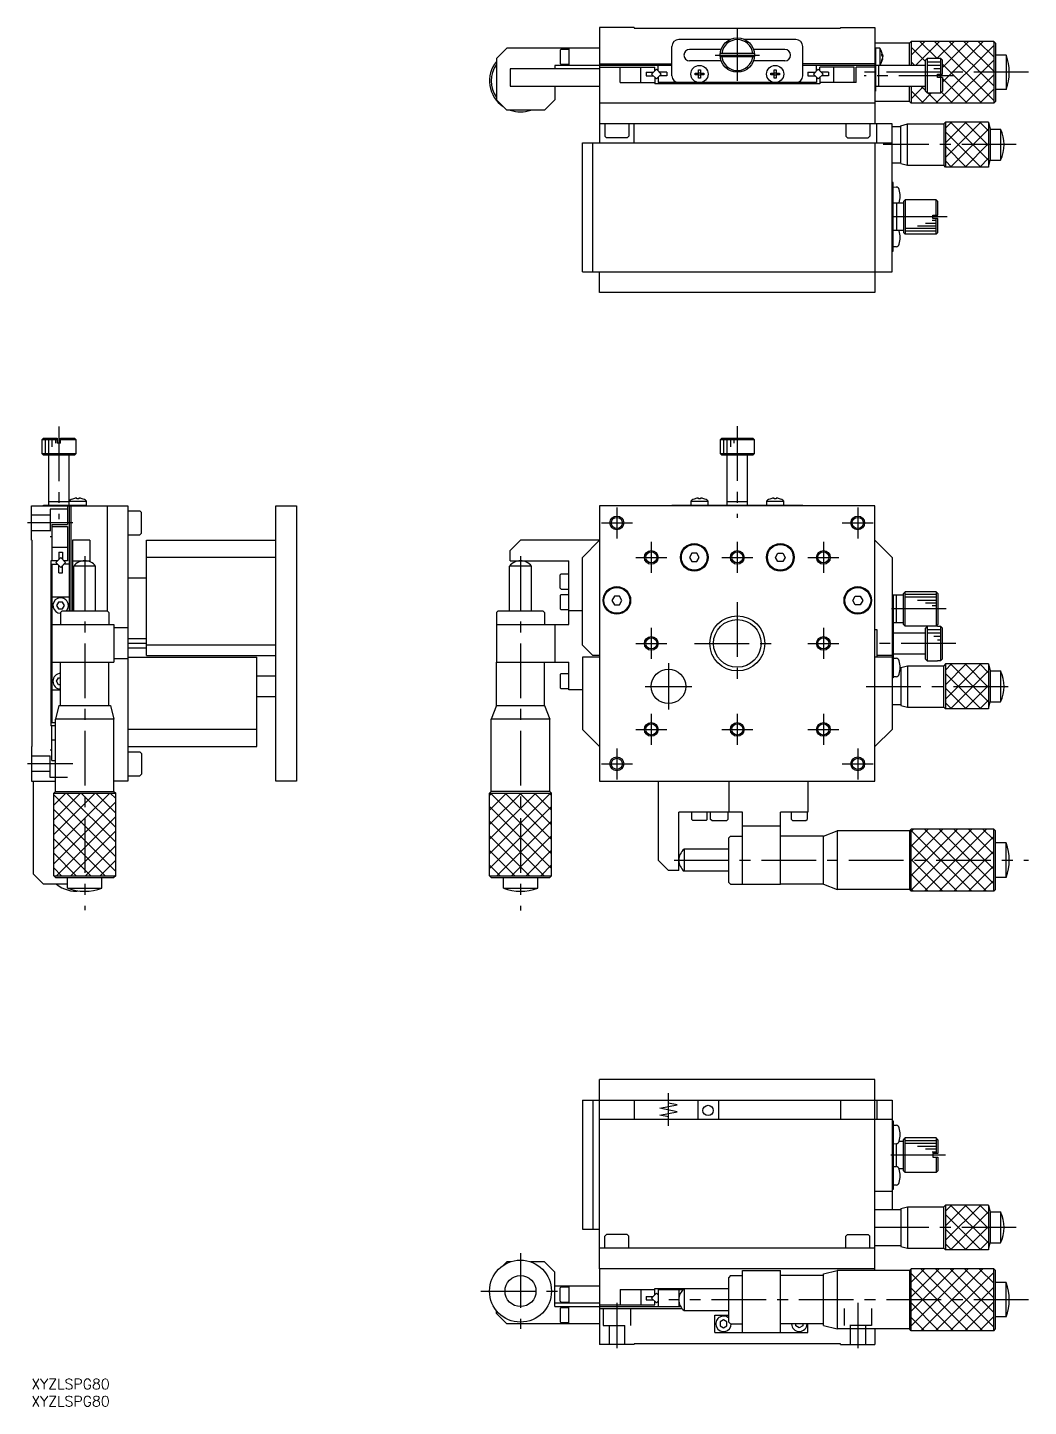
# Model space of a CAD drawing. Extents: x -1 to 437, y -8 to 393.
# Drawn here: x -1.1 to 289.7, y -8 to 392.6 of the extents above; entities that cross this region are included whole.
import ezdxf

# ---------------------------------------------------------------- set-up
doc = ezdxf.new("R2010")
doc.units = 0
doc.header["$LTSCALE"] = 0.5
doc.linetypes.add('CENTER', pattern=[50.8, 31.75, -6.35, 6.35, -6.35])
doc.linetypes.add('DASHED', pattern=[19.05, 12.7, -6.35])
for name, color, linetype in [('MSM_CENTER', 1, 'CENTER'), ('MSM_CONTINUOUS', 7, 'CONTINUOUS'), ('MSM_DASHED', 4, 'DASHED'), ('MSM_NARROW', 5, 'CONTINUOUS'), ('MSM_PART_NUMBER', 7, 'CONTINUOUS')]:
    doc.layers.add(name, color=color, linetype=linetype)
doc.styles.get("Standard").update_dxf_attribs({"font": 'txt.shx', "height": 3, "bigfont": 'bigfont.shx'})

# ---------------------------------------------------------------- blocks, each defined once
blk = doc.blocks.new('*U7')
at = {"layer": 'MSM_PART_NUMBER'}
blk.add_text('XYZLSPG80', height=3, dxfattribs=at).set_placement((0, -3))
blk = doc.blocks.new('*U8')
at = {"layer": 'MSM_PART_NUMBER'}
blk.add_text('XYZLSPG80', height=3, dxfattribs=at).set_placement((0, -8))

msp = doc.modelspace()

# ---------------------------------------------------------------- linework, layer by layer
at = {"layer": 'MSM_CENTER'}
for p, q in [((205.13, 392.14), (205.13, 377.14)), ((198.73, 384.64), (211.53, 384.64)), ((289.72, 379.64), (242.03, 379.64)), ((267.96, 378.64), (242.03, 378.64)), ((286.2, 358.64), (247.55, 358.64)), ((266.15, 337.64), (247.91, 337.64)), ((8, 276.74), (8, 249.8)), ((205.13, 276.78), (205.13, 250.18)), ((170.13, 253.21), (170.13, 244.21)), ((240.13, 253.21), (240.13, 244.21)), ((12.06, 248.71), (-1.1, 248.71)), ((165.63, 248.71), (174.63, 248.71)), ((235.63, 248.71), (244.63, 248.71)), ((180.13, 243.21), (180.13, 234.21)), ((205.13, 243.21), (205.13, 234.21)), ((230.13, 243.21), (230.13, 234.21)), ((15.5, 239.1), (15.5, 136.23)), ((142.13, 239.1), (142.13, 136.13)), ((175.63, 238.71), (184.63, 238.71)), ((200.63, 238.71), (209.63, 238.71)), ((225.63, 238.71), (234.63, 238.71)), ((205.13, 225.67), (205.13, 201.75)), ((265.81, 223.71), (248.58, 223.71)), ((180.13, 218.21), (180.13, 209.21)), ((230.13, 218.21), (230.13, 209.21)), ((175.63, 213.71), (184.63, 213.71)), ((192.7, 213.71), (217.57, 213.71)), ((225.63, 213.71), (234.63, 213.71)), ((268.63, 213.67), (245.28, 213.67)), ((185.13, 207.95), (185.13, 194.47)), ((178.39, 201.21), (191.87, 201.21)), ((242.59, 201.21), (285.62, 201.21)), ((180.13, 193.21), (180.13, 184.21)), ((205.13, 193.21), (205.13, 184.21)), ((230.13, 193.21), (230.13, 184.21)), ((175.63, 188.71), (184.63, 188.71)), ((200.63, 188.71), (209.63, 188.71)), ((225.63, 188.71), (234.63, 188.71)), ((170.13, 183.21), (170.13, 174.21)), ((240.13, 183.21), (240.13, 174.21)), ((12.06, 178.71), (-1.1, 178.71)), ((165.63, 178.71), (174.63, 178.71)), ((235.63, 178.71), (244.63, 178.71)), ((186.74, 150.71), (289.72, 150.71)), ((185.13, 73.5), (185.13, 83)), ((265.59, 65), (248.19, 65)), ((286.2, 44), (241.97, 44)), ((142.13, 36.5), (142.13, 14.5)), ((130.63, 25.5), (153.63, 25.5)), ((170.13, 22.06), (170.13, 8.9)), ((289.72, 23), (185.27, 23)), ((240.13, 22.06), (240.13, 8.9))]:
    msp.add_line(p, q, dxfattribs=at)
at = {"layer": 'MSM_CONTINUOUS'}
for p, q in [((175.13, 392.64), (165.13, 392.64)), ((165.13, 392.64), (165.13, 370.64)), ((175.13, 392.64), (175.13, 392.44)), ((235.13, 392.64), (245.13, 392.64)), ((235.13, 392.64), (235.13, 392.44)), ((245.13, 392.64), (245.13, 364.64)), ((175.13, 392.44), (235.13, 392.44)), ((202.95, 389.14), (188.13, 389.14)), ((222.13, 389.14), (207.31, 389.14)), ((255.63, 388.64), (255.13, 388.14)), ((255.63, 388.64), (255.63, 381.64)), ((279.63, 388.64), (255.63, 388.64)), ((279.63, 388.64), (279.63, 370.64)), ((279.63, 388.64), (280.13, 388.14)), ((138.13, 386.64), (135.13, 383.64)), ((165.13, 386.64), (138.13, 386.64)), ((153.63, 386.09), (153.93, 386.39)), ((153.63, 386.09), (153.63, 382.19)), ((153.93, 386.39), (156.13, 386.39)), ((156.13, 386.64), (156.13, 381.64)), ((186.13, 378.64), (186.13, 387.14)), ((200.41, 386.29), (191.28, 386.29)), ((210.11, 385.14), (200.16, 385.14)), ((218.98, 386.29), (209.85, 386.29)), ((224.13, 378.64), (224.13, 387.14)), ((255.13, 388.14), (245.13, 388.14)), ((246.51, 386.64), (245.13, 386.64)), ((245.28, 386.64), (245.28, 374.14)), ((246.51, 386.64), (246.51, 381.64)), ((247.17, 384.62), (247.17, 385.05)), ((247.17, 385.05), (247.3, 384.78)), ((247.3, 384.35), (247.17, 384.62)), ((247.3, 384.78), (247.37, 384.5)), ((255.13, 381.64), (255.13, 388.14)), ((280.13, 388.14), (280.13, 371.14)), ((283.28, 384.64), (280.13, 384.64)), ((283.28, 384.64), (283.28, 374.64)), ((135.13, 383.64), (135.13, 371.64)), ((139.13, 380.64), (139.13, 375.64)), ((165.13, 380.64), (139.13, 380.64)), ((152.13, 381.64), (152.13, 380.64)), ((186.13, 381.64), (152.13, 381.64)), ((153.63, 382.19), (153.93, 381.89)), ((156.13, 381.89), (153.93, 381.89)), ((165.13, 382.14), (186.13, 382.14)), ((165.13, 381.14), (181.13, 381.14)), ((171.13, 376.64), (171.13, 381.14)), ((177.13, 376.64), (177.13, 381.14)), ((181.13, 380.06), (181.13, 381.14)), ((182.14, 380.05), (182.14, 381.64)), ((200.41, 382.99), (191.28, 382.99)), ((210.11, 384.14), (200.16, 384.14)), ((218.98, 382.99), (209.85, 382.99)), ((245.13, 382.14), (224.13, 382.14)), ((245.13, 381.64), (224.13, 381.64)), ((228.13, 380.05), (228.13, 381.64)), ((239.13, 381.14), (229.13, 381.14)), ((229.13, 380.06), (229.13, 381.14)), ((233.13, 376.64), (233.13, 381.14)), ((239.13, 376.64), (239.13, 381.14)), ((245.13, 381.14), (239.63, 381.14)), ((239.63, 376.64), (239.63, 381.14)), ((259.78, 381.64), (245.28, 381.64)), ((246.28, 375.64), (246.28, 381.64)), ((247.17, 383.25), (247.3, 383.66)), ((247.29, 383.32), (247.17, 382.96)), ((247.17, 382.96), (247.17, 383.25)), ((247.37, 384.5), (247.24, 384.5)), ((247.36, 383.68), (247.29, 383.32)), ((247.37, 384.07), (247.3, 384.35)), ((247.3, 383.66), (247.37, 384.07)), ((247.33, 384.5), (247.37, 384.22)), ((247.37, 383.78), (247.33, 383.78)), ((247.37, 384.22), (247.34, 384.22)), ((247.37, 384.5), (247.36, 384.61)), ((247.37, 384.22), (247.36, 384.14)), ((247.37, 383.78), (247.36, 383.68)), ((260.28, 383.64), (259.78, 383.14)), ((259.78, 374.14), (259.78, 383.14)), ((260.28, 383.64), (260.28, 373.64)), ((264.28, 383.64), (260.28, 383.64)), ((264.28, 379.14), (264.28, 383.64)), ((264.78, 383.14), (264.28, 383.64)), ((264.78, 379.14), (264.78, 383.14)), ((171.13, 376.64), (181.13, 376.64)), ((178.63, 379.64), (178.63, 378.64)), ((178.63, 379.64), (180.72, 379.64)), ((178.63, 378.64), (180.72, 378.64)), ((180.22, 379.14), (181.63, 380.56)), ((180.22, 379.14), (181.63, 377.73)), ((181.13, 378.23), (181.13, 376.34)), ((181.63, 380.56), (183.05, 379.14)), ((181.63, 377.73), (183.05, 379.14)), ((182.13, 378.23), (182.13, 376.64)), ((228.13, 376.64), (182.13, 376.64)), ((184.63, 379.64), (182.55, 379.64)), ((184.63, 378.64), (182.55, 378.64)), ((184.63, 379.64), (184.63, 378.64)), ((192.89, 379.4), (193.87, 379.4)), ((192.89, 378.88), (192.89, 379.4)), ((193.87, 378.88), (192.89, 378.88)), ((193.81, 378.88), (193.81, 379.4)), ((193.87, 380.39), (194.39, 380.39)), ((193.87, 379.4), (193.87, 380.39)), ((193.87, 379.47), (194.39, 379.47)), ((193.87, 377.9), (193.87, 378.88)), ((194.39, 378.82), (193.87, 378.82)), ((194.39, 377.9), (193.87, 377.9)), ((194.39, 380.39), (194.39, 379.4)), ((194.39, 379.4), (195.38, 379.4)), ((194.39, 378.88), (194.39, 377.9)), ((195.38, 378.88), (194.39, 378.88)), ((194.46, 379.4), (194.46, 378.88)), ((195.38, 379.4), (195.38, 378.88)), ((214.89, 379.4), (215.87, 379.4)), ((214.89, 378.88), (214.89, 379.4)), ((215.87, 378.88), (214.89, 378.88)), ((215.81, 378.88), (215.81, 379.4)), ((215.87, 380.39), (216.39, 380.39)), ((215.87, 379.4), (215.87, 380.39)), ((215.87, 379.47), (216.39, 379.47)), ((215.87, 377.9), (215.87, 378.88)), ((216.39, 378.82), (215.87, 378.82)), ((216.39, 377.9), (215.87, 377.9)), ((216.39, 380.39), (216.39, 379.4)), ((216.39, 379.4), (217.38, 379.4)), ((216.39, 378.88), (216.39, 377.9)), ((217.38, 378.88), (216.39, 378.88)), ((216.46, 379.4), (216.46, 378.88)), ((217.38, 379.4), (217.38, 378.88)), ((225.63, 379.64), (227.72, 379.64)), ((225.63, 379.64), (225.63, 378.64)), ((225.63, 378.64), (227.72, 378.64)), ((228.63, 380.56), (227.22, 379.14)), ((228.63, 377.73), (227.22, 379.14)), ((228.13, 378.23), (228.13, 376.64)), ((230.05, 379.14), (228.63, 380.56)), ((230.05, 379.14), (228.63, 377.73)), ((229.13, 378.23), (229.13, 376.34)), ((239.63, 376.64), (229.13, 376.64)), ((231.63, 379.64), (229.55, 379.64)), ((231.63, 378.64), (229.55, 378.64)), ((231.63, 379.64), (231.63, 378.64)), ((263.28, 378.14), (263.28, 379.14)), ((263.28, 379.14), (264.78, 379.14)), ((264.78, 378.14), (263.28, 378.14)), ((264.28, 373.64), (264.28, 378.14)), ((264.78, 378.14), (264.78, 374.14)), ((139.13, 375.64), (165.13, 375.64)), ((152.13, 375.64), (152.13, 371.64)), ((229.13, 376.34), (181.13, 376.34)), ((245.13, 374.14), (245.28, 374.14)), ((245.28, 375.64), (259.78, 375.64)), ((255.13, 371.14), (255.13, 375.64)), ((255.63, 375.64), (255.63, 370.64)), ((259.78, 374.14), (260.28, 373.64)), ((260.28, 373.64), (264.28, 373.64)), ((264.28, 373.64), (264.78, 374.14)), ((283.28, 374.64), (280.13, 374.64)), ((138.13, 368.64), (135.13, 371.64)), ((149.13, 368.64), (138.13, 368.64)), ((152.13, 371.64), (149.13, 368.64)), ((245.13, 370.64), (165.13, 370.64)), ((165.13, 370.64), (165.13, 359.14)), ((255.13, 371.14), (245.13, 371.14)), ((255.13, 371.14), (255.63, 370.64)), ((279.63, 370.64), (255.63, 370.64)), ((279.63, 370.64), (280.13, 371.14)), ((250.13, 364.64), (165.13, 364.64)), ((166.63, 364.64), (166.63, 361.14)), ((173.63, 364.64), (173.63, 361.14)), ((175.13, 359.14), (175.13, 364.64)), ((236.63, 364.64), (236.63, 361.14)), ((243.63, 364.64), (243.63, 361.14)), ((245.63, 359.14), (245.63, 364.64)), ((250.13, 321.64), (250.13, 364.64)), ((252.63, 364.14), (254.57, 364.66)), ((254.57, 364.66), (265.13, 364.66)), ((254.57, 352.63), (254.57, 364.63)), ((265.63, 365.16), (265.13, 364.66)), ((265.13, 364.66), (265.13, 352.63)), ((265.63, 365.16), (265.63, 352.13)), ((278.13, 365.16), (265.63, 365.16)), ((278.13, 365.16), (278.13, 352.13)), ((278.13, 365.16), (278.63, 363.14)), ((167.13, 360.64), (166.63, 361.14)), ((173.13, 360.64), (167.13, 360.64)), ((173.13, 360.64), (173.63, 361.14)), ((237.13, 360.64), (236.63, 361.14)), ((237.13, 360.64), (243.13, 360.64)), ((243.13, 360.64), (243.63, 361.14)), ((250.13, 363.89), (252.63, 363.89)), ((252.63, 353.14), (252.63, 364.14)), ((278.63, 363.14), (281.63, 363.14)), ((278.63, 363.14), (278.63, 354.14)), ((281.63, 363.14), (281.63, 354.14)), ((160.13, 359.14), (250.13, 359.14)), ((160.13, 321.64), (160.13, 359.14)), ((163.13, 321.64), (163.13, 359.14)), ((245.13, 359.14), (245.13, 315.64)), ((250.13, 353.39), (252.63, 353.39)), ((252.63, 353.14), (254.57, 352.63)), ((254.57, 352.63), (265.13, 352.63)), ((265.63, 352.13), (265.13, 352.63)), ((278.13, 352.13), (278.63, 354.14)), ((278.63, 354.14), (281.63, 354.14)), ((278.13, 352.13), (265.63, 352.13)), ((250.43, 347.64), (250.13, 347.64)), ((250.43, 327.64), (250.43, 347.64)), ((250.43, 346.39), (251.28, 346.32)), ((253.43, 341.64), (250.43, 341.64)), ((251.43, 341.64), (251.43, 333.64)), ((253.93, 342.64), (253.43, 342.14)), ((253.43, 342.14), (253.43, 333.14)), ((253.93, 342.64), (253.93, 332.64)), ((262.93, 342.64), (253.93, 342.64)), ((262.93, 338.17), (262.93, 342.64)), ((263.43, 342.14), (262.93, 342.64)), ((263.43, 338.17), (263.43, 342.14)), ((261.93, 337.14), (261.93, 338.17)), ((261.93, 338.17), (263.43, 338.17)), ((263.43, 337.14), (261.93, 337.14)), ((262.93, 332.64), (262.93, 337.14)), ((263.43, 333.14), (263.43, 337.14)), ((253.43, 333.64), (250.43, 333.64)), ((253.43, 333.14), (253.93, 332.64)), ((262.93, 332.64), (253.93, 332.64)), ((263.43, 333.14), (262.93, 332.64)), ((251.28, 328.97), (250.43, 328.89)), ((250.13, 327.64), (250.43, 327.64)), ((160.13, 321.64), (250.13, 321.64)), ((165.13, 315.64), (165.13, 321.64)), ((245.13, 315.64), (165.13, 315.64)), ((3.5, 273.36), (3, 272.86)), ((7.5, 272.86), (3, 272.86)), ((3, 272.86), (3, 268.86)), ((3.5, 273.36), (7.5, 273.36)), ((7.5, 273.36), (7.5, 271.86)), ((8.5, 273.36), (12.5, 273.36)), ((8.5, 271.86), (8.5, 273.36)), ((13, 272.86), (8.5, 272.86)), ((13, 272.86), (12.5, 273.36)), ((13, 268.86), (13, 272.86)), ((200.16, 272.86), (200.66, 273.36)), ((200.16, 272.86), (200.16, 271.86)), ((210.11, 272.86), (200.16, 272.86)), ((200.66, 273.36), (209.61, 273.36)), ((209.61, 273.36), (210.11, 272.86)), ((210.11, 271.86), (210.11, 272.86)), ((3, 268.86), (13, 268.86)), ((3, 268.86), (3.5, 268.36)), ((8.5, 271.86), (7.5, 271.86)), ((12.5, 268.36), (13, 268.86)), ((200.16, 271.86), (200.13, 271.86)), ((200.13, 271.86), (200.13, 268.86)), ((200.13, 268.86), (210.13, 268.86)), ((200.13, 268.86), (200.63, 268.36)), ((209.63, 268.36), (210.13, 268.86)), ((210.13, 271.86), (210.11, 271.86)), ((210.13, 268.86), (210.13, 271.86)), ((12.5, 268.36), (3.5, 268.36)), ((5, 268.36), (5, 253.86)), ((11, 253.86), (11, 268.36)), ((209.63, 268.36), (200.63, 268.36)), ((202.13, 268.36), (202.13, 253.86)), ((208.13, 253.86), (208.13, 268.36)), ((0, 243.71), (0, 253.71)), ((0, 253.71), (28, 253.71)), ((3.5, 253.71), (3.5, 253.86)), ((3.5, 253.86), (16, 253.86)), ((11, 254.86), (5, 254.86)), ((10.5, 253.71), (10.5, 248.21)), ((11, 255.08), (16, 255.08)), ((11, 253.71), (11, 223.21)), ((11.5, 253.71), (11.5, 223.21)), ((12.25, 255.75), (12.25, 255.76)), ((13.24, 255.75), (13.24, 255.95)), ((13.76, 255.75), (13.24, 255.75)), ((13.76, 255.95), (13.76, 255.75)), ((14.75, 255.76), (14.75, 255.75)), ((16, 253.71), (16, 255.08)), ((22, 253.71), (22, 223.21)), ((28, 253.71), (28, 173.71)), ((71, 253.71), (77, 253.71)), ((71, 173.71), (71, 253.71)), ((77, 253.71), (77, 173.71)), ((245.13, 253.71), (165.13, 253.71)), ((165.13, 253.71), (165.13, 173.71)), ((186.13, 253.86), (224.13, 253.86)), ((186.13, 253.71), (186.13, 253.86)), ((191.63, 255.08), (196.63, 255.08)), ((191.63, 255.08), (191.63, 253.86)), ((192.89, 255.75), (192.88, 255.76)), ((193.87, 255.75), (193.87, 255.95)), ((194.39, 255.75), (193.87, 255.75)), ((194.39, 255.95), (194.39, 255.75)), ((195.39, 255.76), (195.38, 255.75)), ((196.63, 253.86), (196.63, 255.08)), ((208.13, 254.86), (202.13, 254.86)), ((213.63, 255.08), (218.63, 255.08)), ((213.63, 255.08), (213.63, 253.86)), ((214.89, 255.75), (214.88, 255.76)), ((215.87, 255.75), (215.87, 255.95)), ((216.39, 255.75), (215.87, 255.75)), ((216.39, 255.95), (216.39, 255.75)), ((217.39, 255.76), (217.38, 255.75)), ((218.63, 253.86), (218.63, 255.08)), ((224.13, 253.71), (224.13, 253.86)), ((245.13, 173.71), (245.13, 253.71)), ((28, 252.21), (31.5, 252.21)), ((32, 251.71), (31.5, 252.21)), ((32, 245.71), (32, 251.71)), ((6, 248.21), (10.5, 248.21)), ((6, 248.21), (6, 237.71)), ((6, 247.71), (10.5, 247.71)), ((10.5, 247.71), (10.5, 237.71)), ((28, 245.21), (31.5, 245.21)), ((32, 245.71), (31.5, 245.21)), ((0, 243.71), (0.2, 243.71)), ((0.2, 183.71), (0.2, 243.71)), ((6, 241.71), (10.5, 241.71)), ((12, 243.71), (12, 223.21)), ((17, 243.71), (12, 243.71)), ((17, 243.71), (17, 237.42)), ((33.5, 210.21), (33.5, 243.71)), ((33.5, 243.71), (71, 243.71)), ((142.13, 243.71), (139.13, 240.71)), ((139.13, 237.71), (139.13, 240.71)), ((165.13, 243.71), (142.13, 243.71)), ((160.13, 238.71), (165.13, 243.71)), ((250.13, 238.71), (245.13, 243.71)), ((5.7, 237.71), (5.7, 189.71)), ((7.6, 237.71), (5.7, 237.71)), ((6, 236.71), (7.61, 236.71)), ((6, 236.71), (6, 190.71)), ((8.52, 238.63), (7.1, 237.21)), ((7.1, 237.21), (8.52, 235.8)), ((8.02, 240.21), (9.02, 240.21)), ((8.02, 240.21), (8.02, 238.13)), ((8.52, 238.63), (9.93, 237.21)), ((9.93, 237.21), (8.52, 235.8)), ((9.02, 240.21), (9.02, 238.13)), ((10.5, 237.71), (9.43, 237.71)), ((11, 236.71), (9.43, 236.71)), ((12, 237.71), (17, 237.71)), ((71, 238.71), (33.5, 238.71)), ((139.13, 237.71), (156.13, 237.71)), ((156.13, 219.21), (156.13, 237.71)), ((160.13, 213.21), (160.13, 238.71)), ((191.91, 239.96), (191.19, 238.71)), ((191.19, 238.71), (191.91, 237.46)), ((193.35, 239.96), (191.91, 239.96)), ((191.91, 237.46), (193.35, 237.46)), ((194.08, 238.71), (193.35, 239.96)), ((193.35, 237.46), (194.08, 238.71)), ((216.19, 238.71), (216.91, 239.96)), ((216.91, 237.46), (216.19, 238.71)), ((216.91, 239.96), (218.35, 239.96)), ((218.35, 237.46), (216.91, 237.46)), ((218.35, 239.96), (219.08, 238.71)), ((219.08, 238.71), (218.35, 237.46)), ((250.13, 238.71), (250.13, 188.71)), ((8.02, 234.21), (8.02, 236.3)), ((8.02, 234.21), (9.02, 234.21)), ((9.02, 234.21), (9.02, 236.3)), ((18.67, 236.15), (12.33, 236.15)), ((12.33, 223.21), (12.33, 236.15)), ((18.67, 223.21), (18.67, 236.15)), ((33.5, 232.71), (28, 232.71)), ((145.31, 236.15), (138.96, 236.15)), ((138.96, 223.21), (138.96, 236.15)), ((145.31, 223.21), (145.31, 236.15)), ((153.63, 233.66), (153.93, 233.96)), ((153.63, 229.76), (153.63, 233.66)), ((153.93, 233.96), (156.13, 233.96)), ((153.63, 229.76), (153.93, 229.46)), ((153.93, 229.46), (156.13, 229.46)), ((253.43, 228.21), (253.93, 228.71)), ((253.93, 218.71), (253.93, 228.71)), ((262.93, 228.71), (253.93, 228.71)), ((262.93, 228.71), (262.93, 218.71)), ((263.43, 228.21), (262.93, 228.71)), ((6, 227.21), (11, 227.21)), ((7.92, 225.71), (7.35, 224.71)), ((7.35, 224.71), (7.92, 223.71)), ((9.08, 225.71), (7.92, 225.71)), ((9.65, 224.71), (9.08, 225.71)), ((9.08, 223.71), (9.65, 224.71)), ((153.63, 227.66), (153.93, 227.96)), ((153.63, 227.66), (153.63, 223.76)), ((153.93, 227.96), (156.13, 227.96)), ((169.41, 227.46), (168.69, 226.21)), ((168.69, 226.21), (169.41, 224.96)), ((170.85, 227.46), (169.41, 227.46)), ((169.41, 224.96), (170.85, 224.96)), ((171.58, 226.21), (170.85, 227.46)), ((170.85, 224.96), (171.58, 226.21)), ((238.69, 226.21), (239.41, 227.46)), ((239.41, 224.96), (238.69, 226.21)), ((239.41, 227.46), (240.85, 227.46)), ((240.85, 224.96), (239.41, 224.96)), ((240.85, 227.46), (241.58, 226.21)), ((241.58, 226.21), (240.85, 224.96)), ((253.43, 227.71), (250.13, 227.71)), ((250.43, 227.71), (250.43, 203.71)), ((251.43, 219.71), (251.43, 227.71)), ((253.43, 219.21), (253.43, 228.21)), ((263.43, 228.21), (263.43, 219.21)), ((7.92, 223.71), (9.08, 223.71)), ((9, 223.21), (8.5, 222.71)), ((8.5, 222.71), (8.5, 219.21)), ((9, 223.21), (22, 223.21)), ((22.5, 222.71), (22, 223.21)), ((22.5, 222.71), (22.5, 219.21)), ((135.13, 222.71), (135.63, 223.21)), ((135.13, 222.71), (135.13, 208.21)), ((135.63, 223.21), (148.63, 223.21)), ((149.13, 222.71), (148.63, 223.21)), ((149.13, 222.71), (149.13, 219.21)), ((153.63, 223.76), (153.93, 223.46)), ((156.13, 223.46), (153.93, 223.46)), ((160.13, 223.21), (156.13, 223.21)), ((6, 219.21), (24, 219.21)), ((24, 219.21), (24, 208.21)), ((28, 218.21), (24, 218.21)), ((135.13, 219.21), (156.13, 219.21)), ((152.13, 219.21), (152.13, 208.21)), ((245.13, 217.71), (245.63, 217.71)), ((245.63, 217.71), (245.63, 210.21)), ((259.78, 216.67), (250.13, 216.67)), ((253.43, 219.71), (250.43, 219.71)), ((253.93, 218.71), (253.43, 219.21)), ((262.93, 218.71), (253.93, 218.71)), ((260.28, 218.67), (259.78, 218.17)), ((259.78, 209.17), (259.78, 218.17)), ((260.28, 218.67), (260.28, 208.67)), ((263.28, 218.67), (260.28, 218.67)), ((263.43, 219.21), (262.93, 218.71)), ((263.28, 218.65), (263.28, 218.67)), ((264.28, 218.65), (263.28, 218.65)), ((264.28, 208.7), (264.28, 218.65)), ((264.28, 218.65), (264.78, 218.14)), ((264.78, 209.2), (264.78, 218.14)), ((33.5, 215.08), (28, 215.08)), ((33.5, 213.71), (28, 213.71)), ((71, 213.21), (33.5, 213.21)), ((160.13, 213.21), (163.13, 210.21)), ((28, 209.21), (24, 209.21)), ((33.5, 212.34), (28, 212.34)), ((28, 209.71), (65.5, 209.71)), ((33.5, 210.21), (71, 210.21)), ((65.5, 183.71), (65.5, 209.71)), ((165.13, 209.71), (160.13, 209.71)), ((160.13, 209.71), (160.13, 188.71)), ((165.13, 210.21), (163.13, 210.21)), ((250.13, 209.71), (245.13, 209.71)), ((250.13, 210.21), (245.63, 210.21)), ((245.63, 210.21), (245.63, 209.71)), ((250.13, 210.67), (259.78, 210.67)), ((250.43, 209.46), (251.28, 209.39)), ((259.78, 209.17), (260.28, 208.67)), ((260.28, 208.67), (263.28, 208.67)), ((263.28, 208.7), (264.28, 208.7)), ((263.28, 208.67), (263.28, 208.7)), ((264.78, 209.2), (264.28, 208.7)), ((6, 208.21), (24, 208.21)), ((8.5, 195.71), (8.5, 208.21)), ((22.5, 195.71), (22.5, 208.21)), ((135.13, 208.21), (156.13, 208.21)), ((135.15, 195.71), (135.15, 208.21)), ((149.15, 195.71), (149.15, 208.21)), ((153.63, 204.66), (153.93, 204.96)), ((153.63, 204.66), (153.63, 200.76)), ((153.93, 204.96), (156.13, 204.96)), ((156.13, 200.21), (156.13, 208.21)), ((252.42, 206.46), (252.63, 206.46)), ((252.63, 206.71), (254.57, 207.23)), ((252.63, 206.71), (252.63, 195.71)), ((254.57, 207.23), (265.13, 207.23)), ((254.57, 207.23), (254.57, 195.23)), ((265.63, 207.73), (265.13, 207.23)), ((265.13, 195.19), (265.13, 207.23)), ((265.63, 207.73), (265.63, 194.69)), ((278.13, 207.73), (265.63, 207.73)), ((278.13, 207.73), (278.13, 194.69)), ((278.13, 207.73), (278.63, 205.71)), ((278.63, 205.71), (281.63, 205.71)), ((278.63, 205.71), (278.63, 196.71)), ((281.63, 205.71), (281.63, 196.71)), ((7.35, 202.71), (7.92, 203.71)), ((7.92, 201.71), (7.35, 202.71)), ((7.92, 203.71), (8.5, 203.71)), ((8.5, 201.71), (7.92, 201.71)), ((71, 204.21), (65.5, 204.21)), ((153.63, 200.76), (153.93, 200.46)), ((156.13, 200.46), (153.93, 200.46)), ((250.43, 203.71), (250.13, 203.71)), ((251.28, 204.04), (250.43, 203.96)), ((6, 200.21), (8.5, 200.21)), ((71, 198.21), (65.5, 198.21)), ((160.13, 200.21), (156.13, 200.21)), ((278.13, 194.69), (278.63, 196.71)), ((278.63, 196.71), (281.63, 196.71)), ((8, 195.71), (7, 191.71)), ((8, 195.71), (23, 195.71)), ((23, 195.71), (24, 191.71)), ((135.15, 195.71), (133.65, 191.71)), ((135.15, 195.71), (149.15, 195.71)), ((149.15, 195.71), (150.65, 191.71)), ((250.13, 195.96), (252.63, 195.96)), ((252.63, 195.71), (254.57, 195.19)), ((254.57, 195.19), (265.13, 195.19)), ((265.63, 194.69), (265.13, 195.19)), ((278.13, 194.69), (265.63, 194.69)), ((7, 189.71), (5.7, 189.71)), ((6, 190.72), (7, 190.72)), ((6, 179.71), (6, 189.71)), ((24, 191.71), (7, 191.71)), ((7, 170.71), (7, 191.71)), ((24, 170.71), (24, 191.71)), ((65.5, 188.71), (28, 188.71)), ((150.65, 191.71), (133.65, 191.71)), ((133.65, 170.71), (133.65, 191.71)), ((150.65, 170.71), (150.65, 191.71)), ((160.13, 188.71), (165.13, 183.71)), ((250.13, 188.71), (245.13, 183.71)), ((6, 185.71), (7, 185.71)), ((0, 183.71), (0, 173.71)), ((0, 183.71), (0.2, 183.71)), ((28, 183.71), (65.5, 183.71)), ((28, 182.21), (31.5, 182.21)), ((32, 181.71), (31.5, 182.21)), ((32, 181.71), (32, 175.71)), ((6, 179.71), (7, 179.71)), ((0, 173.71), (7, 173.71)), ((0.5, 173.71), (0.5, 146.71)), ((28, 173.71), (24, 173.71)), ((28, 175.21), (31.5, 175.21)), ((32, 175.71), (31.5, 175.21)), ((77, 173.71), (71, 173.71)), ((165.13, 173.71), (245.13, 173.71)), ((182.13, 173.71), (182.13, 150.71)), ((202.63, 173.71), (202.63, 164.71)), ((225.63, 173.71), (225.63, 164.71)), ((6.5, 170.21), (7, 170.71)), ((6.5, 170.21), (24.5, 170.21)), ((6.5, 146.21), (6.5, 170.21)), ((7, 170.71), (24, 170.71)), ((24, 170.71), (24.5, 170.21)), ((24.5, 146.21), (24.5, 170.21)), ((133.15, 170.21), (133.65, 170.71)), ((133.15, 170.21), (151.15, 170.21)), ((133.15, 146.21), (133.15, 170.21)), ((150.65, 170.71), (133.65, 170.71)), ((150.65, 170.71), (151.15, 170.21)), ((151.15, 146.21), (151.15, 170.21)), ((206.63, 164.71), (188.13, 164.71)), ((188.13, 147.71), (188.13, 164.71)), ((191.88, 162.51), (191.88, 164.71)), ((196.38, 162.51), (196.38, 164.71)), ((197.38, 162.51), (197.38, 164.71)), ((202.38, 164.71), (202.38, 162.51)), ((206.63, 143.71), (206.63, 164.71)), ((225.63, 164.71), (217.63, 164.71)), ((217.63, 143.71), (217.63, 164.71)), ((220.88, 162.51), (220.88, 164.71)), ((225.38, 164.71), (225.38, 162.51)), ((192.18, 162.21), (191.88, 162.51)), ((196.08, 162.21), (192.18, 162.21)), ((196.08, 162.21), (196.38, 162.51)), ((197.68, 162.21), (197.38, 162.51)), ((197.68, 162.21), (202.08, 162.21)), ((202.08, 162.21), (202.38, 162.51)), ((206.63, 160.71), (217.63, 160.71)), ((221.18, 162.21), (220.88, 162.51)), ((221.18, 162.21), (225.08, 162.21)), ((225.08, 162.21), (225.38, 162.51)), ((203.13, 157.71), (202.63, 157.21)), ((202.63, 144.21), (202.63, 157.21)), ((203.13, 157.71), (206.63, 157.71)), ((230.13, 157.73), (217.63, 157.73)), ((230.13, 157.73), (234.13, 159.23)), ((230.13, 143.73), (230.13, 157.73)), ((234.13, 159.23), (234.13, 142.23)), ((255.13, 159.23), (234.13, 159.23)), ((255.13, 159.23), (255.63, 159.73)), ((255.13, 159.23), (255.13, 142.23)), ((255.63, 141.73), (255.63, 159.73)), ((279.63, 159.73), (255.63, 159.73)), ((279.63, 141.73), (279.63, 159.73)), ((279.63, 159.73), (280.13, 159.23)), ((280.13, 142.23), (280.13, 159.23)), ((189.7, 153.89), (189.7, 147.54)), ((202.63, 153.89), (189.7, 153.89)), ((283.28, 155.73), (280.13, 155.73)), ((283.28, 145.73), (283.28, 155.73)), ((182.13, 150.71), (185.13, 147.71)), ((0.5, 146.71), (3.5, 143.71)), ((6.5, 146.21), (24.5, 146.21)), ((6.5, 146.21), (7, 145.71)), ((7, 145.71), (24, 145.71)), ((10.5, 142.57), (10.5, 145.71)), ((20.5, 142.57), (20.5, 145.71)), ((24.5, 146.21), (24, 145.71)), ((24.24, 146.21), (24.5, 146.47)), ((133.15, 146.21), (151.15, 146.21)), ((133.15, 146.21), (133.65, 145.71)), ((133.65, 145.71), (150.65, 145.71)), ((137.15, 142.57), (137.15, 145.71)), ((147.15, 142.57), (147.15, 145.71)), ((151.15, 146.21), (150.65, 145.71)), ((188.13, 147.71), (185.13, 147.71)), ((202.63, 147.54), (189.7, 147.54)), ((283.28, 145.73), (280.13, 145.73)), ((10.5, 143.71), (3.5, 143.71)), ((10.5, 142.57), (20.5, 142.57)), ((137.15, 142.57), (147.15, 142.57)), ((203.13, 143.71), (202.63, 144.21)), ((203.13, 143.71), (217.63, 143.71)), ((230.13, 143.73), (217.63, 143.73)), ((230.13, 143.73), (234.13, 142.23)), ((255.13, 142.23), (234.13, 142.23)), ((255.63, 141.73), (255.13, 142.23)), ((279.63, 141.73), (255.63, 141.73)), ((279.63, 141.73), (280.13, 142.23)), ((165.13, 32), (165.13, 87)), ((245.13, 87), (165.13, 87)), ((245.13, 31.5), (245.13, 87)), ((160.13, 81), (250.13, 81)), ((160.13, 81), (160.13, 43.5)), ((163.13, 81), (163.13, 43.5)), ((175.13, 81), (175.13, 75.5)), ((193.63, 81), (193.63, 75.5)), ((199.63, 81), (199.63, 75.5)), ((235.13, 81), (235.13, 75.5)), ((245.63, 81), (245.63, 75.5)), ((250.13, 81), (250.13, 49.25)), ((182.63, 78.62), (187.63, 79.62)), ((187.63, 77.62), (182.63, 78.62)), ((182.63, 76.62), (187.63, 77.62)), ((185.13, 76.12), (182.63, 76.62)), ((187.63, 79.62), (185.13, 80.12)), ((165.13, 75.5), (250.13, 75.5)), ((250.13, 75), (250.43, 75)), ((250.43, 75), (250.43, 55)), ((250.43, 73.75), (251.28, 73.68)), ((251.28, 68.32), (250.43, 68.25)), ((251.43, 61.65), (251.43, 68.35)), ((253.43, 69), (252.14, 69)), ((253.43, 69.5), (253.93, 70)), ((253.43, 60.5), (253.43, 69.5)), ((253.93, 60), (253.93, 70)), ((262.93, 70), (253.93, 70)), ((262.93, 70), (262.93, 65.5)), ((263.43, 69.5), (262.93, 70)), ((263.43, 69.5), (263.43, 65.5)), ((263.43, 65.5), (261.93, 65.5)), ((261.93, 65.5), (261.93, 64.47)), ((261.93, 64.47), (263.43, 64.47)), ((262.93, 64.47), (262.93, 60)), ((263.43, 64.47), (263.43, 60.5)), ((250.43, 61.75), (251.28, 61.68)), ((253.43, 61), (252.14, 61)), ((253.93, 60), (253.43, 60.5)), ((263.43, 60.5), (262.93, 60)), ((251.28, 56.32), (250.43, 56.25)), ((262.93, 60), (253.93, 60)), ((245.13, 54.5), (250.13, 54.5)), ((250.43, 55), (250.13, 55)), ((245.13, 49.25), (252.63, 49.25)), ((252.63, 49.5), (254.57, 50.02)), ((252.63, 49.5), (252.63, 38.5)), ((254.57, 50.02), (265.13, 50.02)), ((254.57, 50.02), (254.57, 38.02)), ((265.63, 50.52), (265.13, 50.02)), ((265.13, 37.98), (265.13, 50.02)), ((265.63, 50.52), (265.63, 37.48)), ((278.13, 50.52), (265.63, 50.52)), ((278.13, 50.52), (278.13, 37.48)), ((278.13, 50.52), (278.63, 48.5)), ((278.63, 48.5), (281.63, 48.5)), ((278.63, 48.5), (278.63, 39.5)), ((281.63, 48.5), (281.63, 39.5)), ((160.13, 43.5), (165.13, 43.5)), ((167.13, 42), (166.63, 41.5)), ((166.63, 38), (166.63, 41.5)), ((173.13, 42), (167.13, 42)), ((173.13, 42), (173.63, 41.5)), ((173.63, 38), (173.63, 41.5)), ((237.13, 42), (236.63, 41.5)), ((236.63, 38), (236.63, 41.5)), ((237.13, 42), (243.13, 42)), ((243.13, 42), (243.63, 41.5)), ((243.63, 38), (243.63, 41.5)), ((245.13, 38), (165.13, 38)), ((245.13, 38.75), (252.63, 38.75)), ((252.63, 38.5), (254.57, 37.98)), ((254.57, 37.98), (265.13, 37.98)), ((265.63, 37.48), (265.13, 37.98)), ((278.13, 37.48), (265.63, 37.48)), ((278.13, 37.48), (278.63, 39.5)), ((278.63, 39.5), (281.63, 39.5)), ((138.13, 34), (137.08, 32.95)), ((139.18, 34), (138.13, 34)), ((149.13, 34), (145.09, 34)), ((149.13, 34), (152.13, 31)), ((152.13, 21), (152.13, 31)), ((245.13, 32), (165.13, 32)), ((165.13, 32), (165.13, 10)), ((203.13, 30), (202.63, 29.5)), ((202.63, 16.5), (202.63, 29.5)), ((203.13, 30), (206.63, 30)), ((206.63, 31.5), (217.63, 31.5)), ((206.63, 13.5), (206.63, 31.5)), ((217.63, 13.5), (217.63, 31.5)), ((230.13, 30), (217.63, 30)), ((230.13, 30.5), (234.13, 31.5)), ((230.13, 15.5), (230.13, 30.5)), ((234.13, 31.5), (234.13, 14.5)), ((255.13, 31.5), (234.13, 31.5)), ((255.13, 31.5), (255.63, 32)), ((255.13, 31.5), (255.13, 14.5)), ((255.63, 14), (255.63, 32)), ((279.63, 32), (255.63, 32)), ((279.63, 14), (279.63, 32)), ((279.63, 32), (280.13, 31.5)), ((280.13, 14.5), (280.13, 31.5)), ((152.13, 27), (165.13, 27)), ((153.63, 26.45), (153.93, 26.75)), ((153.63, 22.55), (153.63, 26.45)), ((153.93, 26.75), (156.13, 26.75)), ((156.13, 27), (156.13, 22)), ((171.13, 26), (171.13, 21.5)), ((171.13, 26), (181.13, 26)), ((177.13, 26), (177.13, 21.5)), ((180.22, 23.48), (181.63, 24.89)), ((181.13, 26.3), (202.63, 26.3)), ((181.13, 24.39), (181.13, 26.3)), ((181.63, 24.89), (182.13, 24.39)), ((182.13, 26), (189.49, 26)), ((182.13, 26), (182.13, 21)), ((188.13, 26), (188.13, 21)), ((189.7, 26.17), (189.7, 19.82)), ((202.63, 26.17), (189.7, 26.17)), ((283.28, 28), (280.13, 28)), ((283.28, 18), (283.28, 28)), ((165.13, 22), (152.13, 22)), ((152.13, 21), (188.67, 21)), ((153.63, 22.55), (153.93, 22.25)), ((153.63, 20.45), (153.93, 20.75)), ((153.63, 20.45), (153.63, 16.55)), ((153.93, 22.25), (156.13, 22.25)), ((153.93, 20.75), (156.13, 20.75)), ((156.13, 16), (156.13, 21)), ((165.13, 21.5), (181.13, 21.5)), ((165.13, 20.5), (189.01, 20.5)), ((178.63, 23.98), (178.63, 22.98)), ((178.63, 23.98), (180.72, 23.98)), ((178.63, 22.98), (180.72, 22.98)), ((180.22, 23.48), (181.63, 22.07)), ((181.13, 21.5), (181.13, 22.57)), ((181.63, 22.07), (182.13, 22.57)), ((135.13, 19), (135.13, 19.84)), ((135.13, 19), (138.13, 16)), ((153.63, 16.55), (153.93, 16.25)), ((156.13, 16.25), (153.93, 16.25)), ((202.63, 19.82), (189.7, 19.82)), ((198.63, 18.5), (202.63, 18.5)), ((198.63, 13.5), (198.63, 18.5)), ((201.13, 17.15), (200.13, 16.58)), ((200.13, 16.58), (200.13, 15.42)), ((202.13, 16.58), (201.13, 17.15)), ((202.13, 15.42), (202.13, 16.58)), ((203.13, 16), (202.63, 16.5)), ((283.28, 18), (280.13, 18)), ((165.13, 16), (138.13, 16)), ((198.63, 13.5), (225.63, 13.5)), ((200.13, 15.42), (201.13, 14.85)), ((201.13, 14.85), (202.13, 15.42)), ((203.13, 16), (206.63, 16)), ((230.13, 16), (217.63, 16)), ((222.13, 15.42), (222.13, 16)), ((223.13, 14.85), (222.13, 15.42)), ((224.13, 15.42), (223.13, 14.85)), ((224.13, 16), (224.13, 15.42)), ((225.63, 13.5), (225.63, 16)), ((230.13, 15.5), (234.13, 14.5)), ((255.13, 14.5), (234.13, 14.5)), ((245.13, 14.5), (245.13, 10)), ((255.63, 14), (255.13, 14.5)), ((279.63, 14), (255.63, 14)), ((279.63, 14), (280.13, 14.5)), ((175.13, 10), (165.13, 10)), ((175.13, 10), (175.13, 10.2)), ((235.13, 10.2), (175.13, 10.2)), ((235.13, 10), (235.13, 10.2)), ((235.13, 10), (245.13, 10))]:
    msp.add_line(p, q, dxfattribs=at)
for centre, radius in [((205.13, 384.64), 5), ((194.13, 379.14), 2.5), ((216.13, 379.14), 2.5), ((170.13, 248.71), 1.62), ((240.13, 248.71), 1.62), ((192.63, 238.71), 4), ((192.63, 238.71), 3.75), ((217.63, 238.71), 4), ((217.63, 238.71), 3.75), ((180.13, 238.71), 1.62), ((205.13, 238.71), 1.62), ((230.13, 238.71), 1.62), ((170.13, 226.21), 4), ((170.13, 226.21), 3.75), ((240.13, 226.21), 4), ((240.13, 226.21), 3.75), ((205.13, 213.71), 6.92), ((180.13, 213.71), 1.62), ((230.13, 213.71), 1.62), ((185.13, 201.21), 5), ((180.13, 188.71), 1.62), ((205.13, 188.71), 1.62), ((230.13, 188.71), 1.62), ((170.13, 178.71), 1.62), ((240.13, 178.71), 1.62), ((196.63, 78), 1.5), ((142.13, 25.5), 9), ((142.13, 25.5), 4.5)]:
    msp.add_circle(centre, radius, dxfattribs=at)
for centre, radius, start, end in [((188.13, 387.14), 2, 90, 180), ((205.13, 384.64), 4.5, 6.3794, 173.6206), ((222.13, 387.14), 2, 0, 90), ((191.28, 384.64), 1.65, 90, 270), ((218.98, 384.64), 1.65, 270, 90), ((243.38, 384.14), 4, 6.71, 38.6822), ((269.13, 379.64), 15, 340.529, 19.471), ((142.13, 377.14), 9, 141.0576, 235.8594), ((142.13, 377.14), 8.5, 145.4397, 214.5603), ((205.13, 384.64), 4.5, 186.3794, 353.6206), ((243.38, 384.14), 4, 321.3178, 353.29), ((188.13, 378.64), 2, 180, 270), ((222.13, 378.64), 2, 270, 0), ((142.13, 377.14), 9, 250.8118, 289.1882), ((272.01, 358.64), 10.62, 334.9423, 25.0577), ((251.19, 345.32), 1, 16.257, 85), ((245.43, 343.64), 7, 343.743, 16.257), ((251.19, 341.96), 1, 341.3178, 343.743), ((251.19, 333.32), 1, 16.257, 18.6819), ((245.43, 331.64), 7, 343.743, 16.257), ((251.19, 329.96), 1, 275, 343.743), ((13.5, 251.96), 4, 108.2398, 128.6822), ((13.5, 251.96), 3.99, 93.7348, 108.2232), ((13.5, 251.96), 3.99, 71.7768, 86.2652), ((13.5, 251.96), 4, 51.3178, 71.7602), ((194.13, 251.96), 4, 108.2398, 128.6822), ((194.13, 251.96), 3.99, 93.7348, 108.2232), ((194.13, 251.96), 3.99, 71.7768, 86.2652), ((194.13, 251.96), 4, 51.3178, 71.7602), ((216.13, 251.96), 4, 108.2398, 128.6822), ((216.13, 251.96), 3.99, 93.7348, 108.2232), ((216.13, 251.96), 3.99, 71.7768, 86.2652), ((216.13, 251.96), 4, 51.3178, 71.7602), ((15.5, 233.71), 4, 37.4631, 142.5372), ((142.13, 233.71), 4, 37.463, 142.537), ((8.5, 224.71), 2.25, 318.1895, 270), ((251.19, 208.39), 1, 16.257, 85), ((245.43, 206.71), 7, 343.743, 16.257), ((8.5, 202.71), 2.25, 90, 270), ((251.19, 205.03), 1, 275, 343.743), ((272.01, 201.21), 10.62, 334.9423, 25.0577), ((192.13, 150.71), 4, 127.463, 232.537), ((269.13, 150.73), 15, 340.5288, 19.4712), ((13, 150.71), 9, 231.0576, 276.9609), ((15.5, 156.71), 15, 250.5288, 289.4712), ((142.15, 156.71), 15, 250.5288, 289.4712), ((251.19, 72.68), 1, 16.257, 85), ((245.43, 71), 7, 343.743, 16.257), ((251.19, 69.32), 1, 275, 343.743), ((251.19, 60.68), 1, 16.257, 85), ((245.43, 59), 7, 343.743, 16.257), ((251.19, 57.32), 1, 275, 343.743), ((272.01, 44), 10.62, 334.9423, 25.0577), ((192.13, 23), 4, 127.463, 232.537), ((269.13, 23), 15, 340.529, 19.471), ((201.13, 16), 2.25, 48.1895, 0), ((223.13, 16), 2.25, 180, 0)]:
    msp.add_arc(centre, radius, start, end, dxfattribs=at)
at = {"layer": 'MSM_DASHED'}
for p, q in [((10.5, 252.71), (5.5, 252.71)), ((5.5, 252.71), (5.5, 244.71)), ((5.5, 250.96), (0, 250.96)), ((5.5, 246.46), (0, 246.46)), ((6, 244.71), (5.5, 244.71)), ((5.5, 180.96), (0, 180.96)), ((6, 182.71), (5.5, 182.71)), ((5.5, 174.71), (5.5, 182.71)), ((5.5, 176.46), (0, 176.46)), ((10.5, 174.71), (5.5, 174.71)), ((166.13, 20.5), (166.13, 15.5)), ((174.13, 20.5), (174.13, 15.5)), ((236.13, 20.5), (236.13, 15.5)), ((244.13, 20.5), (244.13, 15.5)), ((166.13, 15.5), (174.13, 15.5)), ((167.88, 15.5), (167.88, 10)), ((172.38, 15.5), (172.38, 10)), ((244.13, 15.5), (236.13, 15.5)), ((237.88, 15.5), (237.88, 10)), ((242.38, 15.5), (242.38, 10))]:
    msp.add_line(p, q, dxfattribs=at)
at = {"layer": 'MSM_NARROW'}
for p, q in [((259.62, 388.64), (255.63, 384.65)), ((263.87, 388.64), (256.87, 381.64)), ((263.19, 383.64), (258.19, 388.64)), ((279.63, 371.44), (262.43, 388.64)), ((268.11, 388.64), (263.11, 383.64)), ((264.78, 376.83), (276.6, 388.64)), ((272.35, 388.64), (264.78, 381.07)), ((279.63, 375.68), (266.67, 388.64)), ((279.63, 379.93), (270.91, 388.64)), ((279.63, 384.17), (275.16, 388.64)), ((279.63, 388.41), (279.4, 388.64)), ((259.78, 382.81), (255.63, 386.96)), ((279.63, 387.44), (262.84, 370.64)), ((256.7, 381.64), (255.63, 382.71)), ((264.28, 383.64), (260.28, 383.64)), ((264.28, 382.64), (260.28, 382.64)), ((264.28, 381.64), (260.28, 381.64)), ((264.28, 380.64), (262.28, 380.64)), ((276.19, 370.64), (264.78, 382.05)), ((279.63, 383.2), (267.08, 370.64)), ((264.28, 379.64), (263.28, 379.64)), ((263.44, 379.14), (264.44, 378.14)), ((264.78, 377.81), (271.94, 370.64)), ((279.63, 378.95), (271.32, 370.64)), ((259.35, 375.64), (255.63, 371.92)), ((259.22, 370.64), (255.63, 374.23)), ((259.78, 374.32), (258.46, 375.64)), ((258.6, 370.64), (261.6, 373.64)), ((263.46, 370.64), (260.46, 373.64)), ((267.7, 370.64), (264.57, 373.78)), ((279.63, 374.71), (275.57, 370.64)), ((265.63, 363.39), (267.41, 365.16)), ((265.63, 359.14), (271.65, 365.16)), ((265.63, 354.9), (275.89, 365.16)), ((278.13, 354.13), (267.1, 365.16)), ((278.13, 358.37), (271.34, 365.16)), ((278.13, 362.61), (275.59, 365.16)), ((275.89, 352.13), (265.63, 362.39)), ((267.1, 352.13), (278.13, 363.16)), ((271.65, 352.13), (265.63, 358.14)), ((271.34, 352.13), (278.13, 358.92)), ((267.41, 352.13), (265.63, 353.9)), ((275.59, 352.13), (278.13, 354.67)), ((261.77, 336.64), (262.93, 336.64)), ((262.93, 334.24), (253.93, 334.24)), ((262.93, 333.44), (253.93, 333.44)), ((257.45, 335.04), (262.93, 335.04)), ((259.85, 335.84), (262.93, 335.84)), ((4, 272.86), (4, 268.86)), ((5, 272.86), (5, 268.86)), ((6, 272.86), (6, 270.86)), ((7, 272.86), (7, 271.86)), ((201.13, 272.86), (201.13, 268.86)), ((202.13, 272.86), (202.13, 268.86)), ((203.13, 272.86), (203.13, 270.86)), ((204.13, 272.86), (204.13, 271.86)), ((262.93, 227.91), (253.93, 227.91)), ((262.93, 227.11), (253.93, 227.11)), ((257.45, 226.31), (262.93, 226.31)), ((259.85, 225.51), (262.93, 225.51)), ((261.77, 224.71), (262.93, 224.71)), ((264.28, 217.67), (260.28, 217.67)), ((264.28, 216.67), (260.28, 216.67)), ((264.28, 215.67), (262.28, 215.67)), ((264.28, 214.67), (263.28, 214.67)), ((265.63, 205.95), (267.41, 207.73)), ((265.63, 201.71), (271.65, 207.73)), ((265.63, 197.47), (275.89, 207.73)), ((275.89, 194.69), (265.63, 204.95)), ((278.13, 196.7), (267.1, 207.73)), ((267.1, 194.69), (278.13, 205.73)), ((278.13, 200.94), (271.34, 207.73)), ((278.13, 205.18), (275.59, 207.73)), ((271.65, 194.69), (265.63, 200.71)), ((271.34, 194.69), (278.13, 201.48)), ((267.41, 194.69), (265.63, 196.47)), ((275.59, 194.69), (278.13, 197.24)), ((6.5, 153.93), (22.78, 170.21)), ((6.5, 158.17), (18.54, 170.21)), ((6.5, 162.41), (14.3, 170.21)), ((6.5, 166.66), (10.06, 170.21)), ((6.5, 169.69), (24.5, 151.69)), ((10.22, 170.21), (24.5, 155.93)), ((14.46, 170.21), (24.5, 160.17)), ((18.7, 170.21), (24.5, 164.42)), ((22.95, 170.21), (24.5, 168.66)), ((133.15, 152.56), (150.8, 170.21)), ((133.15, 156.8), (146.56, 170.21)), ((133.15, 161.05), (142.32, 170.21)), ((133.15, 165.29), (138.07, 170.21)), ((133.15, 169.53), (133.83, 170.21)), ((133.46, 170.21), (151.15, 152.53)), ((137.71, 170.21), (151.15, 156.77)), ((141.95, 170.21), (151.15, 161.01)), ((146.19, 170.21), (151.15, 165.25)), ((150.43, 170.21), (151.15, 169.5)), ((6.5, 149.69), (24.5, 167.69)), ((6.5, 165.45), (24.5, 147.45)), ((133.15, 148.32), (151.15, 166.32)), ((133.15, 166.28), (151.15, 148.28)), ((6.5, 161.2), (21.49, 146.21)), ((7.27, 146.21), (24.5, 163.44)), ((133.15, 162.04), (148.98, 146.21)), ((135.29, 146.21), (151.15, 162.08)), ((6.5, 156.96), (17.25, 146.21)), ((11.51, 146.21), (24.5, 159.2)), ((133.15, 157.8), (144.74, 146.21)), ((139.53, 146.21), (151.15, 157.83)), ((255.63, 159.01), (256.35, 159.73)), ((255.63, 154.77), (260.59, 159.73)), ((255.63, 150.53), (264.83, 159.73)), ((255.63, 146.29), (269.08, 159.73)), ((255.63, 142.04), (273.32, 159.73)), ((273.28, 141.73), (255.63, 159.38)), ((277.53, 141.73), (259.53, 159.73)), ((259.56, 141.73), (277.56, 159.73)), ((279.63, 143.87), (263.77, 159.73)), ((263.81, 141.73), (279.63, 157.56)), ((279.63, 148.11), (268.01, 159.73)), ((279.63, 152.35), (272.26, 159.73)), ((279.63, 156.59), (276.5, 159.73)), ((6.5, 152.72), (13.01, 146.21)), ((15.75, 146.21), (24.5, 154.96)), ((133.15, 153.56), (140.49, 146.21)), ((143.77, 146.21), (151.15, 153.59)), ((269.04, 141.73), (255.63, 155.14)), ((268.05, 141.73), (279.63, 153.32)), ((6.5, 148.48), (8.76, 146.21)), ((20, 146.21), (24.5, 150.72)), ((133.15, 149.31), (136.25, 146.21)), ((148.02, 146.21), (151.15, 149.35)), ((264.8, 141.73), (255.63, 150.9)), ((272.29, 141.73), (279.63, 149.07)), ((260.56, 141.73), (255.63, 146.65)), ((276.53, 141.73), (279.63, 144.83)), ((256.31, 141.73), (255.63, 142.41)), ((262.93, 69.2), (253.93, 69.2)), ((262.93, 68.4), (253.93, 68.4)), ((257.45, 67.6), (262.93, 67.6)), ((259.85, 66.8), (262.93, 66.8)), ((261.77, 66), (262.93, 66)), ((265.63, 48.74), (267.41, 50.52)), ((265.63, 44.5), (271.65, 50.52)), ((265.63, 40.26), (275.89, 50.52)), ((278.13, 39.49), (267.1, 50.52)), ((267.1, 37.48), (278.13, 48.51)), ((278.13, 43.73), (271.34, 50.52)), ((278.13, 47.97), (275.59, 50.52)), ((275.89, 37.48), (265.63, 47.74)), ((271.34, 37.48), (278.13, 44.27)), ((271.65, 37.48), (265.63, 43.5)), ((267.41, 37.48), (265.63, 39.26)), ((275.59, 37.48), (278.13, 40.03)), ((255.63, 15.39), (272.25, 32)), ((255.63, 19.63), (268.01, 32)), ((255.63, 23.87), (263.76, 32)), ((255.63, 28.11), (259.52, 32)), ((255.63, 30.59), (272.22, 14)), ((258.46, 32), (276.46, 14)), ((258.49, 14), (276.49, 32)), ((262.7, 32), (279.63, 15.07)), ((262.73, 14), (279.63, 30.9)), ((266.95, 32), (279.63, 19.31)), ((271.19, 32), (279.63, 23.56)), ((275.43, 32), (279.63, 27.8)), ((255.63, 26.34), (267.98, 14)), ((266.98, 14), (279.63, 26.66)), ((255.63, 22.1), (263.73, 14)), ((271.22, 14), (279.63, 22.41)), ((255.63, 17.86), (259.49, 14)), ((275.46, 14), (279.63, 18.17))]:
    msp.add_line(p, q, dxfattribs=at)
for centre, radius in [((170.13, 248.71), 2), ((240.13, 248.71), 2), ((180.13, 238.71), 2), ((205.13, 238.71), 2), ((230.13, 238.71), 2), ((205.13, 213.71), 8), ((180.13, 213.71), 2), ((230.13, 213.71), 2), ((180.13, 188.71), 2), ((205.13, 188.71), 2), ((230.13, 188.71), 2), ((170.13, 178.71), 2), ((240.13, 178.71), 2)]:
    msp.add_circle(centre, radius, dxfattribs=at)

# ---------------------------------------------------------------- block references
at = {"layer": 'MSM_CONTINUOUS'}
for name in ['*U7', '*U8']:
    msp.add_blockref(name, (0, 0), dxfattribs=at)

doc.saveas('drawing.dxf')
